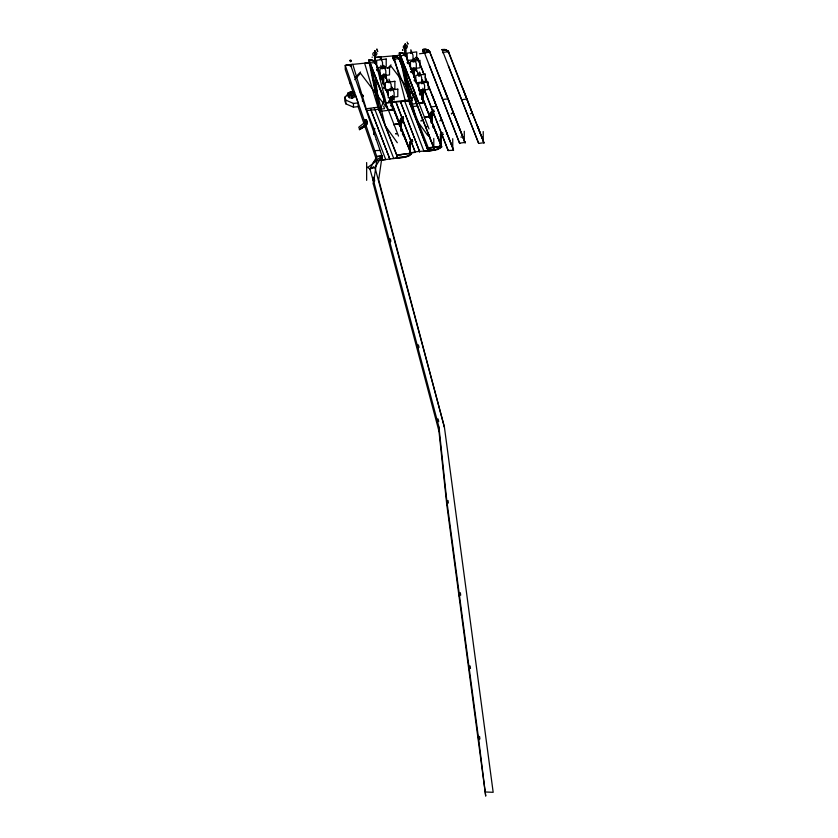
<?xml version="1.0" encoding="UTF-8"?>
<svg xmlns="http://www.w3.org/2000/svg" width="838" height="838" viewBox="0 0 838 838"><rect width="100%" height="100%" fill="white"/><g stroke="black" fill="none" stroke-linecap="round" stroke-linejoin="round"><path stroke-width="1.26" d="M366.835 121.28C365.211 117.54 368.825 123.584 366.049 125.532L359.376 129.712M376.796 69.816L378.2 69.564L376.796 69.816L377.11 70.633L378.514 70.382M380.326 78.856L381.73 78.604L380.326 78.856L380.641 79.673L382.055 79.421M383.951 88.116L385.354 87.875L383.951 88.116L383.626 87.236L385.04 87.058M407.278 62.609L408.693 62.431L407.278 62.609L407.603 63.489L409.007 63.311M410.819 71.649L412.223 71.471L410.819 71.649L411.133 72.539L412.537 72.351M415.847 80.804L414.433 80.982L414.119 80.102L415.522 79.924L416.036 81.223M383.437 83.255L383.458 74.414L383.343 84.334L383.406 74.393M390.361 100.906L388.958 101.021L389.272 101.911L390.676 101.733L390.361 100.843M391.985 105.777L391.943 96.852C391.985 100.235 391.702 108.584 392.278 106.489L392.1 96.873M392.341 109.736L392.016 108.919L393.42 108.741L393.745 109.558M401.36 129.963L401.193 118.504L401.014 130.257L401.213 119.101C400.417 111.632 401.842 150.421 401.077 119.08L401.13 118.305M406.001 55.769L405.194 55.497L405.372 43.66M405.267 44.236L405.435 43.712L405.529 54.522C404.88 56.083 406.063 55.706 405.393 54.041L402.397 52.825L399.443 52.983L400.522 53.328M410.065 152.987L410.18 141.297M413.92 76.132L414.003 68.527L413.836 77.19L413.972 68.433L413.679 76.792L413.909 68.444L414.223 76.991M421.168 94.526L419.765 94.704M420.854 93.772L419.44 93.887L419.765 94.778M422.823 102.665L422.509 101.786L423.913 101.597L424.227 102.414M431.507 123.113L431.884 111.58M440.558 134.143L440.338 145.781L440.956 146.001L440.474 145.644M483.212 131.556L483.254 141.643M391.702 106.562L391.975 96.82L392.289 106.698M405.246 44.1L405.299 54.439L415.103 78.824M410.211 141.999L410.348 152.914L409.813 152.987L410.473 153.144M422.614 98.444L422.467 89.687L422.383 99.691L422.582 89.697C422.08 104.928 423.064 101.922 422.593 89.739M433.445 125.857L427.045 109.893M431.528 111.831L431.507 123.176M440.704 145.026L440.662 134.31L440.893 146.063M469.919 106.939L448.34 51.128L444.947 49.432L441.993 49.589L444.894 49.599L448.068 51.191L484.081 143.099L469.741 106.478M380.043 74.299L375.33 62.222C374.356 64.83 375.225 62.368 374.942 50.856M403.539 118.65L403.602 118.525M405.194 55.497L405.309 44.435C404.534 58.157 406.608 61.436 405.393 44.404L405.508 55.067A4.232 2.441 0 0 0 405.142 54.606M405.445 44.424L405.414 54.428A4.515 2.608 0 0 1 405.791 55.015L406.001 55.078M422.446 89.75C423.022 91.803 421.682 100.906 422.729 99.345M431.57 122.903L431.413 111.643M440.558 134.918L440.495 146.116M448.56 52.365L448.56 51.684L443.145 52.365L442.066 49.756M376.461 64.61L374.9 61.174L371.904 59.969L368.95 60.127L370.04 60.462A4.515 2.608 0 0 1 374.9 61.656L374.911 51.547L375.057 62.515L374.879 50.793L375.162 62.064M410.316 152.128L410.149 141.989L409.939 152.83M431.591 122.118L431.622 111.496M374.67 51.275L374.785 51.464M431.622 111.475L431.329 111.506M359.282 128.863L365.818 124.872L366.835 121.374M366.835 122.421C369.202 124.757 362.519 113.591 365.337 124.642L365.337 123.479L366.573 123.343L365.745 120.965L364.52 121.101L345.256 65.406L350.535 64.746M376.943 49.18L376.681 49.851L376.922 49.149M403.34 117.131L403.13 116.545L403.057 117.372M407.174 42.068L407.299 42.728M372.376 57.12L372.051 57.246M402.491 50.259L402.722 49.536L402.91 50.343M411.165 71.544L411.489 71.869M420.037 93.699L419.848 93.552M428.878 117.446L429.108 117.268M440.505 144.88C440.222 147.299 441.06 144.408 440.537 145.047M350.452 66.485C350.86 62.798 350.42 67.585 350.871 65.93L350.368 65.825M362.55 101.482L362.582 100.141M374.02 134.635C374.418 130.948 373.989 135.735 374.439 134.07L373.937 133.975M392.226 101.293L392.132 101.346M401.371 124.956L400.857 124.893M422.719 94.16L422.719 94.296M383.678 78.94L383.605 79.055M405.592 50.28L405.163 50.259M414.171 71.722L414.077 71.869M431.769 117.896L431.748 117.854M377.404 50.647L377.666 51.38L377.383 50.867M367.096 123.196L366.08 125.627L359.512 129.597M380.578 78.919L380.651 78.793M389.502 101.147L389.429 101.545M398.354 124.663L398.689 124.757M411.982 139.726L412.244 140.323L412.16 139.6M412.474 141.748L412.82 141.213M419.618 94.285L419.848 93.72M419.754 93.961L419.691 94.149M433.435 109.988L433.749 109.904M434.409 111.747L434.377 111.737M442.506 132.645L442.81 132.938M443.438 134.541L443.103 134.174M402.481 134.384L403.319 134.279L402.586 134.3M403.319 134.08L402.481 134.185L403.214 134.164M433.791 127.261L432.984 126.926L433.791 127.072M375.036 57.529L375.068 57.246M365.41 123.427L365.452 122.191L367.117 122.055M358.633 127.334L365.923 121.489L366.206 120.442L364.865 119.991M350.462 65.354L350.368 65.186M373.937 133.326L373.968 133.032M372.606 177.572L373.832 177.436L374.576 180.987L373.339 181.113L369.893 168.878L376.796 156.591L382.086 155.973L374.974 167.558L444.37 427.045L378.692 179.667L382.086 156.172L350.546 64.777L345.246 65.385L345.246 69.481L353.06 92.075M374.576 179.824L373.339 179.95L389.021 238.977L390.257 238.861L390.885 241.26L389.649 241.365L417.188 345.078L418.424 344.973L419.063 347.361L417.827 347.477L436.849 419.136L438.085 419.021L438.724 421.42L437.488 421.524L438.965 427.097L446.79 500.632L448.037 500.569L448.361 502.989L447.104 503.041L459.109 592.822L460.355 592.77L460.68 595.179L459.423 595.242L468.892 666.095L470.139 666.032L470.464 668.452L469.217 668.504L478.32 736.592L479.566 736.539L479.891 738.948L478.634 739.001L485.715 796.1L446.79 504.727L438.965 431.193L373.339 184.046L376.796 160.687L376.744 156.465L382.023 155.816L382.034 159.964L376.744 160.624M366.772 122.264L365.756 124.694L359.23 128.664M434.178 111.255L434.252 110.962M351.206 60.451L350.19 60.252L350.473 61.656L351.206 60.451L350.378 60.818M362.571 96.653L362.969 96.454C363.996 94.642 361.188 95.281 362.739 96.6M374.041 129.796L374.429 129.607C375.455 127.795 372.648 128.434 374.198 129.743M375.068 52.532L375.068 55.35L376.335 55.182C379.153 50.521 370.459 51.726 373.371 55.57L374.638 55.402L374.638 52.585M405.121 45.451L405.121 48.269L403.853 48.436C400.983 44.624 409.667 43.367 406.818 48.049L405.55 48.216L405.55 45.399M400.889 120.096L400.889 122.914L399.621 123.071C396.646 119.247 405.341 118.053 402.575 122.694L401.308 122.851L401.308 120.033M431.371 112.952L431.371 115.77L430.104 115.937L430.114 113.057M430.124 113.088L433.099 112.638M366.992 123.291L365.682 123.437M377.645 51.369L377.383 50.762M407.865 43.953L407.97 43.429L408.054 43.974M380.808 78.395L380.892 78.741M389.178 101.272L389.356 100.696L389.419 101.524M391.074 105.997L391.021 104.865M403.005 135.148L403.392 134.122M421.556 98.863L421.671 97.438L421.619 98.716M431.832 111.423L431.308 122.851L431.895 122.977M366.216 119.666L364.865 121.07M374.764 51.16L375.078 61.677M354.725 79.641L360.508 73.252L387.617 108.898L368.657 60.158L379.006 110.166M389.345 67.941L390.99 66.118L418.11 101.765L399.139 53.024L409.499 103.032M355.281 77.421L360.508 71.984M387.512 68.465L390.99 64.851M368.102 167.223L376.796 160.687L358.098 106.625L353.447 107.159L345.843 103.849L344.827 100.927L344.827 97.208L346.796 95.26L347.341 95.637L346.796 95.26M347.686 94.39C348.828 95.427 346.513 94.055 348.996 93.102M346.796 95.647L347.959 94.673M347.068 95.742L348.231 94.568M347.341 95.637L348.231 94.767M440.317 134.468L440.641 134.97M431.497 121.96L431.622 111.988M374.659 62.766L374.785 61.572L375.036 62.421M374.68 63.175L375.497 63.196M375.487 63.133L374.67 63.112M405.131 55.277L405.822 55.078L416.224 81.202M405.163 56.041L405.99 56.052L405.163 55.968M433.675 127.177L433.078 127.167L433.801 127.135M374.733 61.624L374.911 51.547L374.9 61.436M383.333 83.852L383.814 84.219L383.615 83.182M414.297 77.075L413.679 76.792M392.121 105.588L391.786 106.793M392.278 106.489C391.336 107.065 392.844 98.947 392.069 96.904M401.004 129.838L401.014 130.309M431.895 123.039L431.465 121.992M464.315 141.371L464.273 131.273M433.78 138.417L433.822 148.515M452.73 138.689L452.771 148.787M365.682 122.369L366.95 122.694L367.023 122.097M348.399 95.668L351.541 93.28L354.673 92.484L350.724 91.709L347.581 93.301L348.399 95.668L352.358 96.443L355.49 94.851L351.541 93.28L347.581 93.301M373.151 162.719L382.086 155.973M363.315 95.448L362.592 95.836M374.775 128.602L373.999 129.125L374.586 128.843L373.758 128.392M440.296 145.791L440.872 145.77M373.79 166.72L370.008 168.909L366.552 166.909M359.753 91.719L359.858 91.897M376.157 139.558L376.419 139.695M349.247 95.134L352.138 95.689L354.422 94.537L353.825 92.809L350.944 92.243L348.65 93.406L349.247 97.669L352.138 98.235L354.422 97.072L354.422 94.537M374.198 129.89L373.863 128.685M374.02 133.493L374.031 133.63M439.866 120.913C441.228 118.629 442.799 121.751 441.741 120.064L425.086 76.761M470.359 113.779L472.423 113.319M398.94 59.257L398.94 58.545L422.802 119.782L420.927 120.641L421.105 121.185M419.461 53.768L423.075 53.307L423.054 49.316L426.008 49.159L429.402 50.856L453.295 112.648L451.41 113.507L451.598 114.041M374.858 61.75L374.837 62.536M383.741 84.282L383.186 83.926L383.731 84.135M369.893 168.878L374.974 167.558M399.077 123.469L393.661 124.789C395.253 123.134 401.014 124.422 399.077 123.469L389.607 98.737L406.503 141.832L399.307 124.244L400.313 126.234M429.569 116.335L424.143 117.655C425.735 116 431.497 117.278 429.569 116.335L420.089 91.593L429.863 116.712M433.131 112.701L433.068 115.55L431.8 115.717L431.8 112.9M399.443 52.983L400.595 55.769L410.096 104.3L428.176 150.589C431.916 149.374 439.468 150.62 440.746 146.189M374.251 107.756L393.745 158.518C399.171 156.821 407.038 158.424 411.217 153.763L411.029 153.228L396.803 155.082L397.683 157.722C401.433 156.517 408.986 157.764 410.264 153.333M429.349 52.218L424.217 52.888C420.351 48.08 426.228 48.939 428.752 50.458L429.266 51.254M399.517 53.15L402.334 52.993L405.383 54.512M392.634 56.617L397.065 57.047L399.129 59.006A4.515 2.608 0 0 0 393.651 56.795L392.572 56.45L395.515 56.293L398.909 58L417.659 106.017L412.191 106.604L392.572 56.45L393.724 60.022L393.713 59.236M405.204 55.214L406.063 54.952L400.595 55.769L400.585 56.471M424.185 49.819A4.232 2.441 0 0 1 429.129 51.401L429.611 51.872A4.515 2.608 0 0 0 424.133 49.652L423.075 49.788L424.227 53.014L423.127 49.473M424.196 52.804L429.622 52.092L429.611 51.39L424.196 52.155L459.716 143.539L429.381 65.374M368.95 60.127L371.852 60.137L375.015 61.729M393.703 59.289L399.129 58.524L399.129 59.226M370.092 63.604L370.071 62.902L375.508 62.682M413.124 59.802L416.696 59.33L416.696 51.893L407.163 53.14L407.163 60.577L411.929 59.959L412.652 61.792M429.433 52.113L429.433 51.411L434.807 64.673M416.434 68.245L420.006 67.784L420.006 60.346L410.473 61.583L410.473 69.03L415.239 68.402L416.318 71.157L416.318 63.719L414.161 58.21L414.161 61.928M415.397 69.575L414.129 69.732L414.129 67.857M416.004 57.319L417.575 58.325L423.253 72.078M439.646 77.557L439.835 78.185M458.596 77.829L458.774 78.468M409.164 84.69L409.342 85.329M385.543 88.367L380.703 75.483M423.525 90.064L418.759 90.693L418.759 83.245L428.291 82.009L428.291 89.446L424.719 89.917M443.889 87.896L448.152 98.884L442.674 99.46M423.944 92.065L422.677 92.232L422.677 90.357M462.838 88.179L472.464 113.696M432.345 95.312L436.598 106.3L431.13 106.876M446.298 94.61L465.142 142.827L453.295 112.648M446.801 95.92L446.989 96.485M465.237 94.893L465.425 95.459M415.816 101.754L415.994 102.33M392.194 105.42L392.383 105.997L390.958 102.351M465.75 96.192L465.928 96.758M416.318 103.064L416.496 103.619M419.063 103.137L424.531 102.561L410.033 104.31L400.564 55.769L414.862 92.274L410.033 104.31L405.791 69.041M392.708 106.73L396.196 115.738L395.861 115.256M434.754 102.027L453.588 150.243L448.173 150.536L424.656 90.211M448.33 65.647L461.623 99.732L466.85 99.052M435.257 103.336L435.446 103.891M388.581 110.27L393.64 109.61M396.552 117.037L399.38 123.856M453.19 112.659L453.704 113.402M454.227 115.047L465.142 142.827M422.698 119.803L430.114 138.155L422.802 119.782M430.512 118.724L436.996 134.698L429.789 117.111L430.795 118.692M473.355 115.288L472.873 114.764L473.355 115.707M400.019 125.868L399.726 125.312M442.16 120.819L442.862 122.84M401.151 128.937L401.245 119.006L401.266 129.104M458.396 125.878L458.815 126.433M403.832 135.505L411.217 154.244L408.829 156.057L405.183 157.177L397.746 158.372L397.683 157.722M442.684 122.453L453.41 149.855M446.455 132.09L447.262 133.85M439.206 140.334L434.713 129.555L441.699 146.619C433.592 153.186 420.33 149.562 410.976 152.987L391.482 102.121L408.787 99.911L428.239 151.238L437.666 149.499L441.699 147.1L433.508 126.58M436.808 134.719L439.521 141.381M477.126 125.344L481.756 136.94M432.324 143.801L427.904 133.012L434.65 149.96L429.936 138.186M404.712 137.243L404.23 136.699L409.028 148.515M459.716 143.13L465.142 142.418M427.286 148.431L441.511 146.577M461.623 99.732L478.666 143.403L484.081 142.69M412.191 106.604L429.234 150.264L434.65 149.552M393.808 109.589L379.551 111.444L370.071 62.902L384.37 99.418L379.551 111.444L396.824 155.072L401.852 154.653M428.993 128.916L400.564 55.769L415.983 118.64M404.461 100.56L423.955 151.322L428.281 150.672L427.286 147.949L441.343 146.116L439.322 140.994M396.824 155.072L410.85 153.249L408.829 148.137M378.263 107.149L366.227 108.783L385.721 159.545L381.709 160.058L397.746 158.005L378.263 107.243M410.976 152.987L415.302 152.327L395.808 101.67L415.302 152.327M349.656 92.452L354.296 91.918M344.827 97.208L345.843 100.131L353.447 103.441L358.098 102.906L358.098 106.625M364.52 121.489C366.164 120.379 366.478 123.396 364.666 122.694M364.593 121.709L365.818 121.562M364.593 122.086L365.818 121.95M364.666 122.317L365.902 122.17M430.219 118.168L430.795 119.101M426.343 108.123L427.359 110.344M372.606 177.949L373.832 177.436M372.669 178.169L373.905 178.044L374.576 180.987M372.669 178.557L373.905 178.431M372.742 178.777L373.968 178.651M372.742 179.164L373.968 179.039M453.934 114.492L454.416 115.424M423.452 121.625L423.923 122.159M442.391 121.898L442.862 122.432L442.579 121.887M393.808 55.937L400.239 55.298L374.513 57.487L380.944 56.942L381.583 59.446M374.513 57.487L386.088 102.844L392.519 102.299L391.189 97.093L392.519 102.205M411.814 100.654L405.383 101.199L393.808 55.842M386.088 102.844L409.122 100.885M427.307 147.938L432.335 147.519M374.733 150.641L380.159 150.4M485.715 792.004L493.173 792.308L444.37 426.856M460.827 137.086L462.073 137.107M433.581 126.758L433.675 127.837M422.362 98.517L422.551 89.76L422.509 98.318M401.056 119.143L401.297 129.209M350.19 60.252L351.017 60.692L350.389 60.86M350.294 60.546L350.86 61.457M350.494 61.572L350.378 61.363M350.336 66.118L350.944 66.244M362.288 95.239L363.126 95.689M362.393 95.542L362.969 96.454M362.561 96.768L362.477 96.349M362.435 101.115L363.043 101.241M373.895 134.269L374.513 134.384M374.974 62.305L374.607 62.494M431.717 122.673L431.979 123.06M383.511 74.404L383.626 83.224M416.182 57.183L417.858 58.272L424.112 74.928M415.732 118.671L427.809 135.578M397.317 142.722L385.25 125.815L370.071 62.902L398.511 136.06M454.123 114.471L454.416 115.026M350.724 91.709L352.358 96.443M481.578 136.961L482.08 137.977M451.588 144.712L446.853 133.294M409.028 148.106L406.325 141.852M369.024 60.284L370.103 62.902M448.204 52.019L448.068 51.673A4.232 2.441 0 0 0 443.134 50.091L443.134 49.61M417.712 59.152L417.575 58.807A4.232 2.441 0 0 0 416.015 57.613M398.773 58.88L398.637 58.534A4.232 2.441 0 0 0 393.703 56.963L393.703 56.481M448.56 52.145L448.34 51.61A4.515 2.608 0 0 0 443.082 49.924L441.993 49.589M434.618 64.694L446.486 95.186M423.075 72.099L423.986 74.446M425.358 77.955L434.932 102.603M417.837 72.791L419.199 76.268M413.595 61.918L412.652 59.508L418.068 58.796L418.068 59.508M415.952 67.962L418.811 75.944M424.489 90.452L448.173 150.536M422.802 88.231L424.604 92.819L424.604 85.382L422.446 79.872L422.446 83.591M416.675 82.354L420.278 91.572M416.486 82.375L422.865 98.863M423.379 100.151L426.678 108.594M409.342 99.858L410.285 102.278M380.798 65.448L382.086 68.747M384.108 73.891L385.826 78.301L385.826 70.853L383.678 65.354L383.678 67.826M389.88 88.818L390.749 91.028M392.394 95.553L394.111 99.963L394.111 92.515L391.954 87.016L391.954 89.488M386.182 89.488L388.434 95.249M377.404 67.03L380.232 74.268M380.515 75.504L388.256 95.281M380.546 75.713L381.081 77.075M350.064 82.847L350.598 84.209M448.1 98.758L453.484 113.046M436.556 106.175L441.93 120.452M417.607 105.902L422.991 120.18M419.733 151.856L419.325 151.385L419.524 151.888M389.827 159.021L389.44 158.539L389.628 159.042M393.357 59.069L392.582 56.932M365.337 123.479L376.796 156.591M355.563 95.584L358.098 102.906M348.65 95.941L349.247 97.669M383.72 106.196L384.474 108.689L366.751 110.574L352.808 64.379L346.901 64.966L370.532 62.588L364.624 63.279L378.567 109.38M423.295 49.798L424.217 52.888M392.802 56.932L393.42 58.995M428.176 150.589L428.239 151.238M400.239 55.298L403.455 67.962M404.094 70.382L411.814 100.56M387.345 81.967L385.428 74.467L387.345 82.072M381.583 59.54L380.944 56.942M370.071 62.902L379.551 111.444L375.298 76.185M446.843 502.224L447.104 504.204L447.104 503.041M478.666 143.403L443.134 52.365L443.134 53.077M478.634 739.001L478.634 740.164L478.32 736.592M469.217 668.504L469.217 669.667L468.892 666.095M459.423 595.242L459.423 596.394L459.109 592.822M446.79 500.632L446.79 504.727M438.965 427.097L438.965 431.193M437.488 421.524L437.488 422.687L436.849 419.136M433.497 126.873L433.56 127.847M422.247 90.41L422.247 92.285L420.98 92.452L420.98 89.645M421.661 83.748L421.661 77.546L419.513 72.037L419.513 74.519M417.89 58.828L418.068 59.278A4.515 2.608 0 0 0 416.182 57.476M417.827 347.477L417.827 348.629L417.188 345.078M413.7 67.909L413.7 69.795L412.432 69.952L412.432 68.077M413.008 61.467L413.008 55.266L410.85 49.767L410.85 53.485M403.005 134.007L403.005 134.813M397.746 158.372L396.803 155.564M393.462 96.391L393.462 99.209L392.194 99.366L392.194 96.548M391.765 96.611L391.765 99.429L390.498 99.596L390.498 96.779M391.178 104.572L391.252 105.829M391.178 89.645L391.178 84.68L389.021 79.181L389.021 82.899M389.649 241.365L389.649 242.528L389.021 238.977M384.904 74.833L384.904 76.708L383.636 76.876L383.636 74.991M383.207 75.053L383.207 76.928L381.939 77.096L381.939 75.221M382.526 68.611L382.526 62.41L380.368 56.9L380.368 59.383M373.339 179.95L373.339 184.046M370.082 60.147L370.082 60.629A4.232 2.441 0 0 1 372.69 60.765M366.646 162.551L366.646 180.359M353.447 103.441L353.447 107.159M352.138 95.689L352.138 98.235M345.843 100.131L345.843 103.849M373.455 61.006A4.232 2.441 0 0 1 374.649 61.75M402.334 53.475A4.232 2.441 0 0 1 404.607 54.208M402.397 53.307A4.515 2.608 0 0 1 404.827 54.093M402.429 133.148L403.371 133.326L402.429 133.148M432.911 126.014L433.864 126.182L432.911 126.014M381.604 78.95L381.07 79.233L381.604 78.95M412.087 71.806L411.563 72.089L412.087 71.806M384.914 87.393L384.38 87.676L384.914 87.393M415.397 80.259L414.873 80.542L415.397 80.259M390.257 101.22L389.722 101.503L390.257 101.22M420.749 94.086L420.215 94.369L420.749 94.086M393.19 109.055L392.666 109.338L393.19 109.055M423.682 101.922L423.159 102.205L423.682 101.922M363.022 100.12L362.445 100.005L363.022 100.12M386.213 59.027L376.681 60.273L376.681 67.721L386.213 66.474L386.213 59.027M389.523 67.48L379.981 68.726L379.981 76.164L389.523 74.917L389.523 67.48M425.358 74.173L415.816 75.42L415.816 82.857L425.358 81.611L425.358 74.173M394.866 81.307L385.333 82.553L385.333 89.991L394.866 88.755L394.866 81.307M397.799 89.142L388.266 90.389L388.266 97.826L397.799 96.58L397.799 89.142M477.524 126.129L479.546 131.294L477.524 126.129M427.39 126.475L426.228 126.622L427.39 126.475M396.898 133.609L395.746 133.755L396.898 133.609M400.438 101.608L400.637 102.11L400.449 101.628M400.826 102.624L401.025 103.126L400.826 102.624M401.224 103.64L401.412 104.142L401.224 103.64M370.532 108.772L370.731 109.275L370.532 108.772M401.612 104.656L401.8 105.159L401.612 104.656M370.92 109.778L371.119 110.291L370.92 109.778M401.999 105.672L402.198 106.175L401.999 105.672M371.318 110.794L371.506 111.307L371.318 110.794M402.387 106.688L402.586 107.191L402.387 106.688M371.705 111.81L371.904 112.323L371.705 111.81M402.774 107.704L402.973 108.207L402.774 107.704M372.093 112.826L372.292 113.34L372.093 112.826M403.172 108.71L403.361 109.223L403.172 108.71M403.56 109.726L403.748 110.239L403.56 109.726M372.481 113.842L372.68 114.356L372.481 113.842M403.947 110.742L404.146 111.255L403.947 110.742M372.879 114.858L373.067 115.361L372.879 114.858M404.335 111.758L404.534 112.271L404.335 111.758M373.266 115.874L373.455 116.377L373.266 115.874M404.723 112.774L404.922 113.287L404.723 112.774M373.654 116.891L373.853 117.393L373.654 116.891M405.121 113.79L405.309 114.303L405.121 113.79M374.041 117.907L374.24 118.409L374.041 117.907M405.508 114.806L405.697 115.309L405.508 114.806M374.429 118.923L374.628 119.425L374.429 118.923M405.896 115.822L406.095 116.325L405.896 115.822M374.827 119.939L375.015 120.442L374.827 119.939M406.283 116.838L406.482 117.341L406.283 116.838M375.215 120.955L375.403 121.458L375.215 120.955M406.681 117.854L406.87 118.357L406.681 117.854M375.602 121.96L375.801 122.474L375.602 121.96M407.069 118.87L407.258 119.373L407.069 118.87M375.99 122.977L376.189 123.49L375.99 122.977M407.457 119.886L407.656 120.389L407.457 119.886M376.377 123.993L376.576 124.506L376.377 123.993M407.844 120.892L408.043 121.405L407.844 120.892M376.775 125.009L376.964 125.522L376.775 125.009M408.232 121.908L408.431 122.421L408.232 121.908M377.163 126.025L377.362 126.538L377.163 126.025M408.63 122.924L408.818 123.437L408.63 122.924M377.55 127.041L377.749 127.544L377.55 127.041M409.017 123.94L409.206 124.453L409.017 123.94M377.938 128.057L378.137 128.56L377.938 128.057M378.336 129.073L378.525 129.576L378.336 129.073M409.405 124.956L409.604 125.47L409.405 124.956M378.724 130.089L378.912 130.592L378.724 130.089M409.792 125.972L409.992 126.486L409.792 125.972M379.111 131.105L379.31 131.608L379.111 131.105M410.18 126.988L410.379 127.491L410.18 126.988M379.499 132.121L379.698 132.624L379.499 132.121M410.578 128.005L410.767 128.507L410.578 128.005M410.966 129.021L411.165 129.523L410.966 129.021M379.886 133.137L380.085 133.64L379.886 133.137M411.353 130.037L411.552 130.539L411.353 130.037M380.284 134.143L380.473 134.656L380.284 134.143M411.741 131.053L411.94 131.556L411.741 131.053M380.672 135.159L380.861 135.672L380.672 135.159M412.139 132.069L412.327 132.572L412.139 132.069M381.06 136.175L381.259 136.688L381.06 136.175M412.526 133.074L412.715 133.588L412.526 133.074M381.447 137.191L381.646 137.704L381.447 137.191M412.914 134.09L413.113 134.604L412.914 134.09M381.845 138.207L382.034 138.72L381.845 138.207M413.302 135.107L413.501 135.62L413.302 135.107M382.233 139.223L382.421 139.737L382.233 139.223M413.689 136.123L413.888 136.636L413.689 136.123M382.62 140.239L382.819 140.742L382.62 140.239M414.087 137.139L414.276 137.652L414.087 137.139M383.008 141.255L383.207 141.758L383.008 141.255M414.475 138.155L414.663 138.668L414.475 138.155M383.395 142.271L383.595 142.774L383.395 142.271M414.862 139.171L415.061 139.674L414.862 139.171M383.794 143.288L383.982 143.79L383.794 143.288M415.25 140.187L415.449 140.69L415.25 140.187M384.181 144.304L384.37 144.806L384.181 144.304M415.638 141.203L415.837 141.706L415.638 141.203M384.569 145.32L384.768 145.822L384.569 145.32M416.036 142.219L416.224 142.722L416.036 142.219M384.956 146.325L385.155 146.839L384.956 146.325M416.423 143.235L416.622 143.738L416.423 143.235M385.344 147.341L385.543 147.855L385.344 147.341M385.742 148.357L385.93 148.871L385.742 148.357M416.811 144.251L417.01 144.754L416.811 144.251M386.129 149.374L386.318 149.887L386.129 149.374M417.198 145.267L417.397 145.77L417.198 145.267M386.517 150.39L386.716 150.903L386.517 150.39M417.596 146.273L417.785 146.786L417.596 146.273M386.905 151.406L387.104 151.919L386.905 151.406M417.984 147.289L418.172 147.802L417.984 147.289M387.303 152.422L387.491 152.925L387.303 152.422M418.372 148.305L418.571 148.818L418.372 148.305M418.759 149.321L418.958 149.834L418.759 149.321M387.69 153.438L387.879 153.941L387.69 153.438M419.147 150.337L419.346 150.85L419.147 150.337M388.078 154.454L388.277 154.957L388.078 154.454M388.465 155.47L388.664 155.973L388.465 155.47M388.853 156.486L389.052 156.989L388.853 156.486M389.251 157.502L389.44 158.005L389.251 157.502"/></g></svg>
